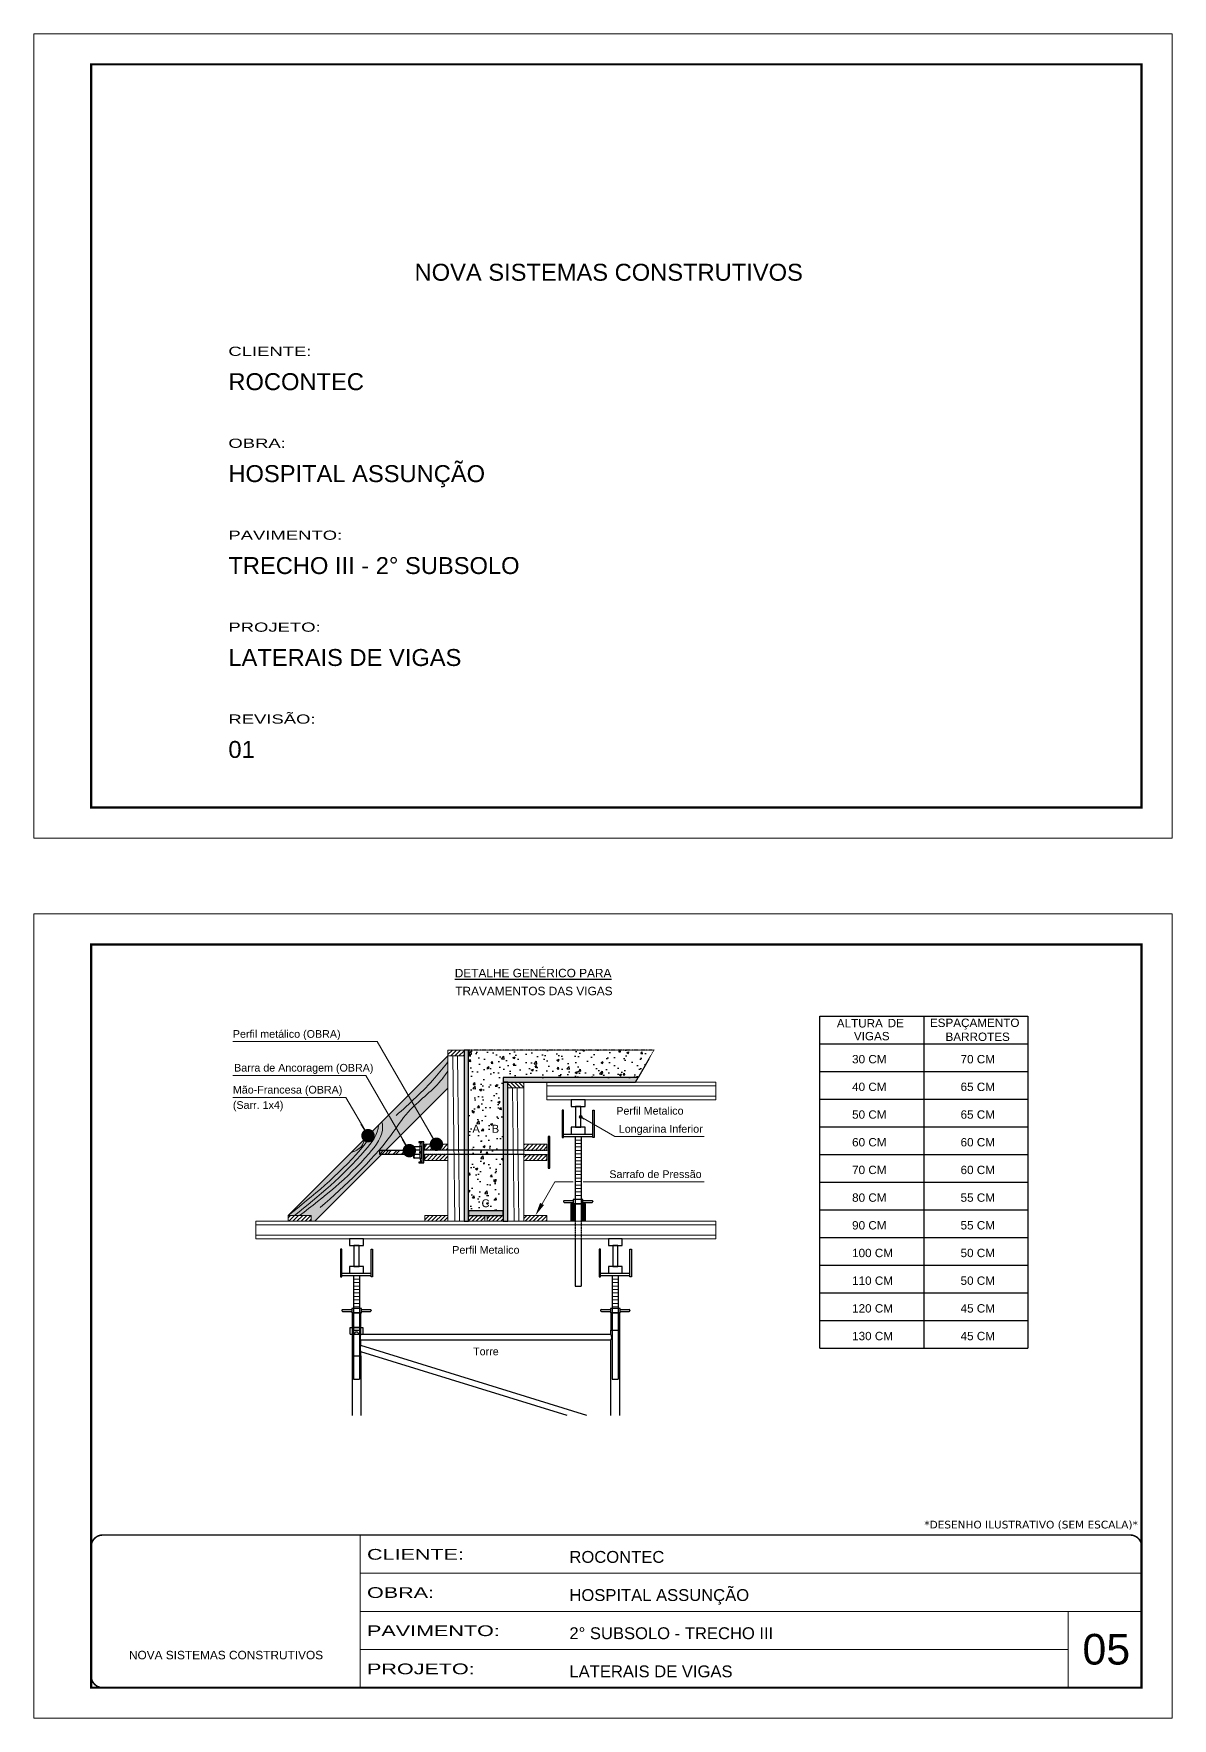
# Model space of a CAD drawing. Extents: x 137137 to 143418, y 10464 to 34486.
# Drawn here: x 137137 to 138622, y 32287 to 34486 of the extents above; entities that cross this region are included whole.
import ezdxf
from ezdxf.enums import TextEntityAlignment as Align

# ---------------------------------------------------------------- set-up
doc = ezdxf.new("R2010")
doc.units = 0
for name, pattern in [('CONTINUO', [0]), ('DASHED', [0.75, 0.5, -0.25]), ('HIDDEN', [0.375, 0.25, -0.125])]:
    doc.linetypes.add(name, pattern=pattern)
for name, color, linetype in [('BARRA DE ANCORAGEM', 251, 'Continuous'), ('COTA', 241, 'Continuous'), ('GARFOS', 7, 'Continuous')]:
    doc.layers.add(name, color=color, linetype=linetype)
for name, color, linetype, lineweight in [('CARIMBO', 255, 'Continuous', 9), ('Demarcação 1', 251, 'Continuous', 9), ('Escoras', 2, 'Continuous', 25), ('Folhas', 255, 'Continuous', 9), ('Forcador', 251, 'Continuous', 25), ('Hachura', 251, 'Continuous', 9), ('Madeira', 126, 'Continuous', 18), ('Perfil Metálico', 224, 'Continuous', 18), ('SARRAFO DE PRESSAO', 251, 'DASHED', 9)]:
    doc.layers.add(name, color=color, linetype=linetype, lineweight=lineweight)
doc.layers.add('Demarcação 2', color=7, linetype='Continuous', lineweight=9, true_color=0xe0e0e0)
doc.styles.add('ARIAL', font='arial.ttf')
doc.styles.get("Standard").update_dxf_attribs({"font": 'arial.ttf'})
doc.styles.add('stylellllll', font='verdana.ttf', dxfattribs={"height": 2})
doc.styles.add('Tecnologia', font='')
doc.styles.get('Tecnologia').set_extended_font_data('Forgotten Futurist')
doc.dimstyles.new('3x', dxfattribs={"dimtxt": 10, "dimasz": 5, "dimexe": 7, "dimexo": 5, "dimgap": 4, "dimtad": 1, "dimdec": 4, "dimlfac": 0.333333, "dimdsep": 46, "dimtxsty": 'Standard', "dimblk": 'DOT', "dimcen": 0.09, "dimclrd": 1, "dimclre": 1, "dimclrt": 2, "dimadec": 0, "dimazin": 2, "dimtfac": 1, "dimtdec": 4, "dimtmove": 0, "dimatfit": 3, "dimldrblk": 'DOT', "dimfxl": 1, "dimtolj": 1, "dimtzin": 0, "dimlwd": 9, "dimlwe": 9, "dimarcsym": 0})
pattern_1 = [(45, (132396.546, 38876.763), (-2.6516504, 2.6516504), [])]

# ---------------------------------------------------------------- blocks, each defined once
blk = doc.blocks.new('9999999999')
at = {"color": 30, "linetype": 'CONTINUO'}
for p, q in [((98564.6, 34230.2), (98564.6, 34429.4)), ((98564.6, 34379.6), (99584, 34379.6)), ((98564.6, 34329.8), (99488, 34329.8)), ((99584, 34329.8), (99488, 34329.8)), ((99488, 34329.8), (99488, 34230.2)), ((98564.6, 34280), (99488, 34280))]:
    blk.add_line(p, q, dxfattribs=at)
at = {"color": 30, "linetype": 'CONTINUO', "const_width": 2}
blk.add_lwpolyline([(99584, 34230.2), (99584, 34414.4, 0.414214), (99569, 34429.4), (98229, 34429.4, 0.414214), (98214, 34414.4), (98214, 34245.2, 0.414214), (98229, 34230.2), (99584, 34230.2)], format="xyb", dxfattribs=at)
at = {"layer": 'Folhas'}
blk.add_lwpolyline([(98139, 34190.2), (99624, 34190.2), (99624, 35240.2), (98139, 35240.2)], close=True, dxfattribs=at)
at = {"layer": 'Folhas', "color": 30, "const_width": 3}
blk.add_lwpolyline([(98214, 34230.2), (99584, 34230.2), (99584, 35200.2), (98214, 35200.2)], close=True, dxfattribs=at)
at = {"color": 7, "linetype": 'Continuous', "ltscale": 5, "style": 'ARIAL'}
for s, height, p in [('ROCONTEC', 15.48, (98837.7, 34393.1)), ('HOSPITAL ASSUNÇÃO', 15.483, (98837.7, 34343.3)), ('2° SUBSOLO - TRECHO III', 15.483, (98837.7, 34293.5)), ('NOVA SISTEMAS CONSTRUTIVOS', 11.059, (98263.2, 34267.2)), ('LATERAIS DE VIGAS', 15.483, (98837.7, 34243.7))]:
    blk.add_text(s, height=height, dxfattribs=at).set_placement(p)
at = {"layer": 'Folhas', "color": 7, "style": 'Tecnologia', "width": 1.5}
for s, p in [('CLIENTE:', (98573.7, 34397.2)), ('OBRA:', (98573.7, 34347.3)), ('PAVIMENTO:', (98573.7, 34297.5)), ('PROJETO:', (98573.7, 34247.7))]:
    blk.add_text(s, height=14, dxfattribs=at).set_placement(p)
blk = doc.blocks.new('HT20CT')
at = {"layer": 'Forcador'}
for points in [[(-4, 16), (-4, 20), (4, 20), (4, 16)], [(-1.5, 4), (-1.5, 16), (1.5, 16), (1.5, 4)], [(-4, 0), (-4, 4), (4, 4), (4, 0)]]:
    blk.add_lwpolyline(points, close=True, dxfattribs=at)
blk = doc.blocks.new('_Dot')
at = {"color": 0, "linetype": 'ByBlock', "lineweight": -2}
blk.add_line((-0.5, 0), (-1, 0), dxfattribs=at)
at = {"color": 0, "linetype": 'ByBlock', "const_width": 0.5}
blk.add_lwpolyline([(-0.25, 0, 1), (0.25, 0, 1)], format="xyb", close=True, dxfattribs=at)

msp = doc.modelspace()

# ---------------------------------------------------------------- hatches: boundary and pattern name
at = {"layer": 'COTA', "linetype": 'DASHED', "ltscale": 0.3}
h = msp.add_hatch(dxfattribs=at)
h.set_pattern_fill('AR-CONC', color=256, scale=4, style=0)
h.set_pattern_definition([(50, (89037.552, 25206.422), (28.690407, -2.510085), [3, -33]), (355, (89037.552, 25206.422), (-5.550053, 30.087685), [2.4, -26.4]), (100.4514, (89039.943, 25206.212), (23.140375, 27.577582), [2.549608, -28.045684]), (46.1842, (89037.552, 25214.42), (42.689642, -6.62076), [4.5, -49.5]), (96.6356, (89041.11, 25213.87), (37.386508, 38.964715), [3.82441, -42.06852]), (351.1842, (89037.55, 25214.42), (37.386478, 38.964744), [3.6, -39.6]), (21, (89041.552, 25212.422), (23.876282, -16.104756), [3, -33]), (326, (89041.552, 25212.422), (9.732613, 29.006002), [2.4, -26.4]), (71.4514, (89043.542, 25211.08), (33.608905, 12.90122), [2.549608, -28.045684]), (37.5, (89037.552, 25206.422), (0.4863942, 13.3157542), [0, -26.08, 0, -26.8, 0, -26.5]), (7.5, (89037.552, 25206.422), (10.5227815, 15.7764685), [0, -15.28, 0, -25.48, 0, -10.1]), (327.5, (89028.632, 25206.422), (21.3528974, -0.9021949), [0, -10, 0, -31.2, 0, -41.4]), (317.5, (89024.632, 25206.422), (23.327447, 4.004199), [0, -13, 0, -20.72, 0, -29.4])])
h.paths.add_polyline_path([(137704.57, 33159.35), (137704.57, 32949.35), (137749.57, 32949.35), (137749.57, 33123.35), (137925.56, 33123.35), (137946.35, 33159.35)])
h.paths.add_polyline_path([(137732.15, 33048.82), (137746.99, 33048.82), (137746.99, 33064.37), (137732.15, 33064.37)], flags=24)
h.paths.add_polyline_path([(137706.83, 33048.82), (137721.72, 33048.82), (137721.72, 33064.37), (137706.83, 33064.37)], flags=24)
h.paths.add_polyline_path([(137718.7, 32951.31), (137734.52, 32951.31), (137734.52, 32967.39), (137718.7, 32967.39)], flags=24)
at = {"layer": 'Demarcação 1'}
for points in [[(137704.57, 33159.35), (137698.57, 33159.35), (137698.57, 32935.85), (137704.57, 32935.85)], [(137925.56, 33123.35), (137749.57, 33123.35), (137749.57, 33117.35), (137922.1, 33117.35)], [(137755.57, 33117.35), (137749.57, 33117.35), (137749.57, 32935.85), (137755.57, 32935.85)], [(137749.57, 32949.35), (137704.57, 32949.35), (137704.57, 32943.35), (137749.57, 32943.35)]]:
    msp.add_hatch(color=256, dxfattribs=at).paths.add_polyline_path(points)
at = {"layer": 'Demarcação 2'}
msp.add_hatch(color=256, dxfattribs=at).paths.add_polyline_path([(137677.57, 33109.42), (137677.57, 33151.85), (137469.08, 32943.37), (137499.15, 32943.37), (137499.15, 32935.85), (137503.99, 32935.85), (137591.78, 33023.64), (137588.11, 33023.64), (137588.11, 33028.06), (137596.2, 33028.06)])
at = {"layer": 'Hachura'}
h = msp.add_hatch(dxfattribs=at)
h.set_pattern_fill('ANSI31', color=256, scale=30, style=0)
h.set_pattern_definition(pattern_1)
h.paths.add_polyline_path([(137677.57, 33159.35), (137698.57, 33159.35), (137698.57, 33151.85), (137677.57, 33151.85)])
h = msp.add_hatch(dxfattribs=at)
h.set_pattern_fill('ANSI31', color=256, scale=30, style=0)
h.set_pattern_definition([(135, (145238.4572, 37432.458), (2.6516504, 2.6516504), [])])
h.paths.add_polyline_path([(137755.57, 33117.35), (137776.57, 33117.35), (137776.57, 33109.85), (137755.57, 33109.85)])
h = msp.add_hatch(dxfattribs=at)
h.set_pattern_fill('ANSI32', color=256, scale=20, angle=90, style=0)
h.set_pattern_definition([(45, (146244.639, 24051.519), (5.303301, -5.303301), []), (45, (146244.639, 24055.0544), (5.303301, -5.303301), [])])
h.paths.add_polyline_path([(137588.11, 33023.64), (137588.11, 33028.06), (137633.11, 33028.06), (137633.11, 33023.64)])
h = msp.add_hatch(dxfattribs=at)
h.set_pattern_fill('ANSI31', color=256, scale=30, style=0)
h.set_pattern_definition(pattern_1)
h.paths.add_polyline_path([(137677.57, 33028.86), (137677.57, 33036.37), (137647.5, 33036.37), (137647.5, 33028.86)])
h = msp.add_hatch(dxfattribs=at)
h.set_pattern_fill('ANSI31', color=256, scale=30, style=0)
h.set_pattern_definition(pattern_1)
h.paths.add_polyline_path([(137647.5, 33015.32), (137677.57, 33015.32), (137677.57, 33022.84), (137647.5, 33022.84)])
h = msp.add_hatch(dxfattribs=at)
h.set_pattern_fill('ANSI31', color=256, scale=30, style=0)
h.set_pattern_definition(pattern_1)
h.paths.add_polyline_path([(137806.64, 33028.86), (137806.64, 33036.37), (137776.57, 33036.37), (137776.57, 33028.86)])
h = msp.add_hatch(dxfattribs=at)
h.set_pattern_fill('ANSI31', color=256, scale=30, style=0)
h.set_pattern_definition(pattern_1)
h.paths.add_polyline_path([(137776.57, 33015.32), (137806.64, 33015.32), (137806.64, 33022.84), (137776.57, 33022.84)])
h = msp.add_hatch(dxfattribs=at)
h.set_pattern_fill('ANSI31', color=256, scale=30, style=0)
h.set_pattern_definition([(45, (132218.1307, 38783.7562), (-2.6516504, 2.6516504), [])])
h.paths.add_polyline_path([(137499.15, 32935.85), (137499.15, 32943.37), (137469.08, 32943.37), (137469.08, 32935.85)])
h = msp.add_hatch(dxfattribs=at)
h.set_pattern_fill('ANSI31', color=256, scale=30, style=0)
h.set_pattern_definition(pattern_1)
h.paths.add_polyline_path([(137647.57, 32935.85), (137677.57, 32935.85), (137677.57, 32943.35), (137647.57, 32943.35)])
h = msp.add_hatch(dxfattribs=at)
h.set_pattern_fill('ANSI31', color=256, scale=30, style=0)
h.set_pattern_definition(pattern_1)
h.paths.add_polyline_path([(137704.57, 32943.35), (137725.57, 32943.35), (137725.57, 32935.85), (137704.57, 32935.85)])
h = msp.add_hatch(dxfattribs=at)
h.set_pattern_fill('ANSI31', color=256, scale=30, style=0)
h.set_pattern_definition(pattern_1)
h.paths.add_polyline_path([(137749.57, 32935.85), (137749.57, 32943.35), (137728.57, 32943.35), (137728.57, 32935.85)])
h = msp.add_hatch(dxfattribs=at)
h.set_pattern_fill('ANSI31', color=256, scale=30, style=0)
h.set_pattern_definition(pattern_1)
h.paths.add_polyline_path([(137806.57, 32943.35), (137776.57, 32943.35), (137776.57, 32935.85), (137806.57, 32935.85)])
at = {"layer": 'Perfil Metálico'}
for points in [[(137837.93, 32935.85), (137842.43, 32935.85), (137842.43, 32958.65), (137837.93, 32958.65)], [(137852.3, 32935.85), (137856.8, 32935.85), (137856.8, 32958.65), (137852.3, 32958.65)]]:
    msp.add_hatch(color=256, dxfattribs=at).paths.add_polyline_path(points)

# ---------------------------------------------------------------- linework, layer by layer
for points in [[(137704.57, 33159.35), (137698.57, 33159.35), (137698.57, 32935.85), (137704.57, 32935.85)], [(137925.56, 33123.35), (137749.57, 33123.35), (137749.57, 33117.35), (137922.1, 33117.35)], [(137755.57, 33117.35), (137749.57, 33117.35), (137749.57, 32935.85), (137755.57, 32935.85)], [(137749.57, 32949.35), (137704.57, 32949.35), (137704.57, 32943.35), (137749.57, 32943.35)]]:
    msp.add_lwpolyline(points, close=True)
at = {"layer": 'BARRA DE ANCORAGEM'}
for p, q in [((137641, 33033.36), (137642.16, 33038.66)), ((137643.32, 33039.55), (137643.32, 33012.15)), ((137776.56, 33028.51), (137677.57, 33028.51)), ((137776.56, 33023.18), (137677.57, 33023.18)), ((137641, 33018.34), (137642.16, 33013.03))]:
    msp.add_line(p, q, dxfattribs=at)
at = {"layer": 'BARRA DE ANCORAGEM', "linetype": 'HIDDEN'}
for p, q in [((137677.57, 33028.51), (137646, 33028.51)), ((137677.57, 33023.18), (137646, 33023.18)), ((137776.56, 33028.51), (137808.14, 33028.51)), ((137776.56, 33023.18), (137808.14, 33023.18))]:
    msp.add_line(p, q, dxfattribs=at)
at = {"layer": 'BARRA DE ANCORAGEM', "flags": 128}
for points in [[(137810.54, 33005.05), (137810.54, 33046.65), (137808.14, 33046.65), (137808.14, 33005.05)], [(137633.11, 33028.06), (137588.11, 33028.06), (137588.11, 33023.64), (137633.11, 33023.64)], [(137643.32, 33039.55), (137639.77, 33039.55), (137639.77, 33038.66), (137643.32, 33038.66)], [(137643.32, 33033.36), (137641, 33033.36), (137641, 33018.34), (137643.32, 33018.34)], [(137646, 33012.15), (137646, 33039.55), (137643.32, 33039.55), (137643.32, 33012.15)], [(137643.32, 33013.03), (137639.77, 33013.03), (137639.77, 33012.15), (137643.32, 33012.15)]]:
    msp.add_lwpolyline(points, close=True, dxfattribs=at)
for points in [[(137641, 33018.34), (137633.11, 33018.34), (137633.11, 33033.36), (137641, 33033.36)], [(137641, 33025.41), (137643.32, 33025.41), (137643.32, 33026.29), (137641, 33026.29), (137641, 33025.41), (137641, 33026.29)]]:
    msp.add_lwpolyline(points, dxfattribs=at)
for points in [[(137641, 33028.5), (137634.88, 33028.5, -0.729796), (137634.88, 33033.36, -0.729796)], [(137641, 33023.2), (137634.88, 33023.2, -0.6666667), (137634.88, 33028.5, -0.6666667)]]:
    msp.add_lwpolyline(points, format="xyb", dxfattribs=at)
at = {"layer": 'BARRA DE ANCORAGEM'}
msp.add_arc((137635.66, 33020.77), 2.55, 107.75636, 252.24364, dxfattribs=at)
at = {"layer": 'COTA', "linetype": 'DASHED', "ltscale": 0.3}
for q in [(137704.57, 33159.35), (137925.56, 33123.35)]:
    msp.add_line((137946.35, 33159.35), q, dxfattribs=at)
at = {"layer": 'Escoras'}
for p, q in [((137852.99, 32958.65), (137841.74, 32958.65)), ((137552.69, 32816.3), (137552.69, 32682.2)), ((137563.94, 32816.3), (137552.69, 32816.3)), ((137563.94, 32793.8), (137563.94, 32816.3)), ((137901.44, 32816.3), (137890.19, 32816.3)), ((137890.19, 32816.3), (137890.19, 32793.8)), ((137901.44, 32816.3), (137901.44, 32682.2)), ((137549.88, 32797.17), (137566.76, 32797.17)), ((137549.88, 32788.4), (137549.88, 32797.17)), ((137549.88, 32788.4), (137555.39, 32788.4)), ((137552.69, 32793.8), (137563.94, 32793.8)), ((137562.26, 32797.15), (137554.38, 32797.15)), ((137562.26, 32788.12), (137554.38, 32788.12)), ((137561.24, 32788.4), (137566.76, 32788.4)), ((137563.94, 32788.17), (137563.94, 32793.8)), ((137890.19, 32788.17), (137563.94, 32788.17)), ((137566.76, 32797.17), (137566.76, 32788.4)), ((137890.19, 32793.8), (137901.44, 32793.8)), ((137890.19, 32788.17), (137890.19, 32793.8)), ((137552.69, 32760.05), (137563.94, 32760.05)), ((137890.19, 32780.52), (137563.94, 32780.52)), ((137563.94, 32774.17), (137563.94, 32780.52)), ((137858.71, 32682.2), (137563.94, 32773.68)), ((137832.9, 32682.2), (137563.94, 32765.67)), ((137563.94, 32760.05), (137563.94, 32765.67)), ((137563.94, 32760.05), (137563.94, 32682.2)), ((137890.19, 32682.2), (137890.19, 32780.52))]:
    msp.add_line(p, q, dxfattribs=at)
for centre, radius, start, end in [((137558.32, 32788.4), 2.92, 0, 180), ((137571.51, 32784.35), 8.48, 153.19207, 206.80793), ((137882.62, 32784.35), 8.48, 333.19207, 26.80793), ((137573.35, 32769.92), 10.33, 155.71056, 204.28944)]:
    msp.add_arc(centre, radius, start, end, dxfattribs=at)
at = {"layer": 'Folhas'}
msp.add_lwpolyline([(137137.29, 33435.78), (138622.29, 33435.78), (138622.29, 34485.78), (137137.29, 34485.78)], close=True, dxfattribs=at)
at = {"layer": 'Folhas', "color": 30, "const_width": 3}
msp.add_lwpolyline([(137212.29, 33475.78), (138582.29, 33475.78), (138582.29, 34445.78), (137212.29, 34445.78)], close=True, dxfattribs=at)
at = {"layer": 'Forcador', "linetype": 'Continuous'}
for p, q in [((137828.24, 33049.55), (137866.49, 33049.55)), ((137828.24, 33046.4), (137866.49, 33046.4)), ((137843.43, 33046.4), (137843.43, 32935.85)), ((137851.3, 33046.4), (137851.3, 32935.85)), ((137828.24, 32962.02), (137828.24, 32961.57)), ((137829.25, 32963.04), (137841.07, 32963.04)), ((137829.25, 32960.56), (137841.07, 32960.56)), ((137853.67, 32963.04), (137865.48, 32963.04)), ((137853.67, 32960.56), (137865.48, 32960.56)), ((137866.49, 32962.02), (137866.49, 32961.57)), ((137843.43, 32913.05), (137843.43, 32851.4)), ((137851.3, 32913.05), (137851.3, 32851.4)), ((137539.19, 32868.05), (137577.44, 32868.05)), ((137539.19, 32864.9), (137577.44, 32864.9)), ((137554.38, 32864.9), (137554.38, 32729.9)), ((137562.26, 32864.9), (137562.26, 32729.9)), ((137843.43, 32851.4), (137851.3, 32851.4)), ((137876.69, 32868.05), (137914.94, 32868.05)), ((137876.69, 32864.9), (137914.94, 32864.9)), ((137891.88, 32864.9), (137891.88, 32729.9)), ((137899.76, 32864.9), (137899.76, 32729.9)), ((137539.19, 32819.67), (137539.19, 32819.22)), ((137540.21, 32820.69), (137552.02, 32820.69)), ((137540.21, 32818.21), (137552.02, 32818.21)), ((137564.62, 32820.69), (137576.43, 32820.69)), ((137564.62, 32818.21), (137576.43, 32818.21)), ((137577.44, 32819.67), (137577.44, 32819.22)), ((137876.69, 32819.67), (137876.69, 32819.22)), ((137877.71, 32820.69), (137889.52, 32820.69)), ((137877.71, 32818.21), (137889.52, 32818.21)), ((137902.12, 32820.69), (137913.93, 32820.69)), ((137902.12, 32818.21), (137913.93, 32818.21)), ((137914.94, 32819.67), (137914.94, 32819.22)), ((137554.38, 32729.9), (137562.26, 32729.9)), ((137891.88, 32729.9), (137899.76, 32729.9))]:
    msp.add_line(p, q, dxfattribs=at)
at = {"layer": 'Forcador', "linetype": 'HIDDEN'}
for p, q in [((137843.43, 32935.85), (137843.43, 32913.05)), ((137851.3, 32935.85), (137851.3, 32913.05))]:
    msp.add_line(p, q, dxfattribs=at)
at = {"layer": 'Forcador', "linetype": 'Continuous'}
for points in [[(137826.33, 33081.05), (137826.33, 33045.05), (137828.24, 33045.05), (137828.24, 33081.05)], [(137868.4, 33081.05), (137868.4, 33045.05), (137866.49, 33045.05), (137866.49, 33081.05)], [(137841.07, 32964.5), (137841.07, 32958.65), (137853.67, 32958.65), (137853.67, 32964.5)], [(137537.28, 32899.55), (137537.28, 32863.55), (137539.19, 32863.55), (137539.19, 32899.55)], [(137579.36, 32899.55), (137579.36, 32863.55), (137577.44, 32863.55), (137577.44, 32899.55)], [(137874.78, 32899.55), (137874.78, 32863.55), (137876.69, 32863.55), (137876.69, 32899.55)], [(137916.86, 32899.55), (137916.86, 32863.55), (137914.94, 32863.55), (137914.94, 32899.55)], [(137552.02, 32822.15), (137552.02, 32816.3), (137564.62, 32816.3), (137564.62, 32822.15)], [(137889.52, 32822.15), (137889.52, 32816.3), (137902.12, 32816.3), (137902.12, 32822.15)]]:
    msp.add_lwpolyline(points, close=True, dxfattribs=at)
for centre, start, end in [((137829.25, 32962.02), 90, 180), ((137829.25, 32961.57), 180, 270), ((137865.48, 32962.02), 0, 90), ((137865.48, 32961.57), 270, 0), ((137540.21, 32819.67), 90, 180), ((137540.21, 32819.22), 180, 270), ((137576.43, 32819.67), 0, 90), ((137576.43, 32819.22), 270, 0), ((137877.71, 32819.67), 90, 180), ((137877.71, 32819.22), 180, 270), ((137913.93, 32819.67), 0, 90), ((137913.93, 32819.22), 270, 0)]:
    msp.add_arc(centre, 1.01, start, end, dxfattribs=at)
at = {"layer": 'GARFOS', "color": 2, "ltscale": 1.5}
for p, q in [((138162.49, 32770.1), (138162.49, 33203.74)), ((138162.49, 33203.74), (138434.03, 33203.74)), ((138298.26, 33203.74), (138298.26, 32770.1)), ((138434.03, 33203.74), (138434.03, 32770.1)), ((138162.49, 33167.6), (138434.03, 33167.6)), ((138162.49, 33167.6), (138434.03, 33167.6)), ((138162.49, 33131.46), (138434.03, 33131.46)), ((138162.49, 33095.33), (138434.03, 33095.33)), ((138162.49, 33059.19), (138434.03, 33059.19)), ((138162.49, 33023.05), (138434.03, 33023.05)), ((138162.49, 32986.92), (138434.03, 32986.92)), ((138162.49, 32950.78), (138434.03, 32950.78)), ((138162.49, 32914.65), (138434.03, 32914.65)), ((138162.49, 32878.51), (138434.03, 32878.51)), ((138162.49, 32842.37), (138434.03, 32842.37)), ((138162.49, 32806.24), (138434.03, 32806.24)), ((138162.49, 32770.1), (138434.03, 32770.1))]:
    msp.add_line(p, q, dxfattribs=at)
at = {"layer": 'Hachura'}
for p, q in [((137686.59, 32935.85), (137683.89, 33151.85)), ((137692.59, 32935.85), (137689.89, 33151.85)), ((137764.07, 32935.85), (137761.89, 33109.85)), ((137770.07, 32935.85), (137767.89, 33109.85)), ((137851.3, 33041.88), (137843.43, 33041.88)), ((137851.3, 33037.37), (137843.43, 33037.37)), ((137851.3, 33032.85), (137843.43, 33032.85)), ((137851.3, 33028.33), (137843.43, 33028.33)), ((137851.3, 33023.82), (137843.43, 33023.82)), ((137851.3, 33019.3), (137843.43, 33019.3)), ((137851.3, 33014.78), (137843.43, 33014.78)), ((137851.3, 33010.27), (137843.43, 33010.27)), ((137851.3, 33005.75), (137843.43, 33005.75)), ((137851.3, 33001.23), (137843.43, 33001.23)), ((137851.3, 32996.72), (137843.43, 32996.72)), ((137851.3, 32992.2), (137843.43, 32992.2)), ((137851.3, 32987.68), (137843.43, 32987.68)), ((137851.3, 32983.17), (137843.43, 32983.17)), ((137851.3, 32978.65), (137843.43, 32978.65)), ((137851.3, 32974.13), (137843.43, 32974.13)), ((137851.3, 32969.62), (137843.43, 32969.62)), ((137562.26, 32860.38), (137554.38, 32860.38)), ((137562.26, 32855.87), (137554.38, 32855.87)), ((137562.26, 32851.35), (137554.38, 32851.35)), ((137562.26, 32846.83), (137554.38, 32846.83)), ((137899.76, 32860.38), (137891.88, 32860.38)), ((137899.76, 32855.87), (137891.88, 32855.87)), ((137899.76, 32851.35), (137891.88, 32851.35)), ((137899.76, 32846.83), (137891.88, 32846.83)), ((137562.26, 32842.32), (137554.38, 32842.32)), ((137562.26, 32837.8), (137554.38, 32837.8)), ((137562.26, 32833.28), (137554.38, 32833.28)), ((137562.26, 32828.77), (137554.38, 32828.77)), ((137899.76, 32842.32), (137891.88, 32842.32)), ((137899.76, 32837.8), (137891.88, 32837.8)), ((137899.76, 32833.28), (137891.88, 32833.28)), ((137899.76, 32828.77), (137891.88, 32828.77)), ((137562.26, 32824.25), (137554.38, 32824.25)), ((137899.76, 32824.25), (137891.88, 32824.25))]:
    msp.add_line(p, q, dxfattribs=at)
at = {"layer": 'Hachura', "color": 1}
for p, q in [((137800.32, 32958.5), (137816.98, 32987.36)), ((137816.98, 32987.36), (137840.93, 32987.36)), ((137853.8, 32987.36), (138011.91, 32987.36))]:
    msp.add_line(p, q, dxfattribs=at)
at = {"layer": 'Hachura'}
for points in [[(137677.57, 33144.05), (137660.52, 33123.09), (137609.94, 33073.83)], [(137511.05, 32953.86), (137602.94, 33047.98), (137625.89, 33078.47), (137668.26, 33119.51), (137677.57, 33131.97)], [(137484.12, 32943.37), (137574.62, 33024.27), (137592.27, 33059.1), (137591.53, 33065.81)], [(137550.83, 33025.11), (137567.17, 33037.76), (137567.94, 33042.22)]]:
    msp.add_spline(points, degree=3, dxfattribs=at)
for points, knots in [([(137469.08, 32943.37), (137501.32, 32969.1), (137540.54, 33000.41), (137576.23, 33044.99), (137579.25, 33053.53)], [0, 0, 0, 0, 127.741989, 155.4442459, 155.4442459, 155.4442459, 155.4442459]), ([(137477.43, 32943.37), (137508.78, 32968.84), (137549.44, 33001.88), (137586.52, 33049.26), (137587.01, 33061.29)], [0, 0, 0, 0, 125.1825812, 162.3251979, 162.3251979, 162.3251979, 162.3251979])]:
    msp.add_open_spline(points, degree=3, knots=knots, dxfattribs=at)
at = {"layer": 'Hachura', "color": 1}
msp.add_solid([(137802.84, 32957.05), (137791.57, 32943.35), (137797.79, 32959.96)], dxfattribs=at)
at = {"layer": 'Madeira'}
for p, q in [((137677.57, 33151.85), (137469.08, 32943.37)), ((137677.57, 33151.85), (137677.57, 32943.35)), ((137677.57, 33109.42), (137503.99, 32935.85)), ((137776.57, 32943.35), (137776.57, 33109.85))]:
    msp.add_line(p, q, dxfattribs=at)
for points in [[(137677.57, 33151.85), (137698.57, 33151.85), (137698.57, 33159.35), (137677.57, 33159.35)], [(137776.57, 33109.85), (137755.57, 33109.85), (137755.57, 33117.35), (137776.57, 33117.35)], [(137647.5, 33036.37), (137677.57, 33036.37), (137677.57, 33028.86), (137647.5, 33028.86)], [(137647.5, 33015.32), (137677.57, 33015.32), (137677.57, 33022.84), (137647.5, 33022.84)], [(137776.57, 33036.37), (137806.64, 33036.37), (137806.64, 33028.86), (137776.57, 33028.86)], [(137776.57, 33015.32), (137806.64, 33015.32), (137806.64, 33022.84), (137776.57, 33022.84)], [(137469.08, 32943.37), (137499.15, 32943.37), (137499.15, 32935.85), (137469.08, 32935.85)], [(137647.57, 32935.85), (137677.57, 32935.85), (137677.57, 32943.35), (137647.57, 32943.35)], [(137725.57, 32935.85), (137704.57, 32935.85), (137704.57, 32943.35), (137725.57, 32943.35)], [(137728.57, 32935.85), (137749.57, 32935.85), (137749.57, 32943.35), (137728.57, 32943.35)], [(137806.57, 32935.85), (137776.57, 32935.85), (137776.57, 32943.35), (137806.57, 32943.35)]]:
    msp.add_lwpolyline(points, close=True, dxfattribs=at)
at = {"layer": 'Perfil Metálico'}
for p, q in [((137806.57, 33112.85), (138027.07, 33112.85)), ((137806.57, 33099.05), (138027.07, 33099.05)), ((137427.07, 32931.35), (138027.07, 32931.35)), ((137427.07, 32917.55), (138027.07, 32917.55))]:
    msp.add_line(p, q, dxfattribs=at)
for points in [[(137806.57, 33094.55), (138027.07, 33094.55), (138027.07, 33117.35), (137806.57, 33117.35)], [(137842.43, 32935.85), (137837.93, 32935.85), (137837.93, 32958.65), (137842.43, 32958.65)], [(137852.3, 32935.85), (137856.8, 32935.85), (137856.8, 32958.65), (137852.3, 32958.65)], [(137427.07, 32913.05), (138027.07, 32913.05), (138027.07, 32935.85), (137427.07, 32935.85)]]:
    msp.add_lwpolyline(points, close=True, dxfattribs=at)

# ---------------------------------------------------------------- block references
at = {"layer": 'Forcador', "linetype": 'Continuous', "xscale": -2.25, "yscale": 2.25, "zscale": 2.25}
for p in [(137847.37, 33049.55), (137895.82, 32868.05)]:
    msp.add_blockref('HT20CT', p, dxfattribs=at)
at = {"layer": 'Forcador', "xscale": -2.25, "yscale": 2.25, "zscale": 2.25}
msp.add_blockref('HT20CT', (137558.32, 32868.05), dxfattribs=at)
at = {"layer": 'SARRAFO DE PRESSAO', "color": 6, "linetype": 'ByBlock'}
msp.add_blockref('9999999999', (38998.31, -1903), dxfattribs=at)

# ---------------------------------------------------------------- texts
at = {"color": 0, "linetype": 'Continuous', "ltscale": 5, "style": 'ARIAL'}
for s, height, p in [('NOVA SISTEMAS CONSTRUTIVOS', 22.1184, (137634.03, 34163.35)), ('ROCONTEC', 22.118, (137391.19, 34020.58)), ('HOSPITAL ASSUNÇÃO', 22.1184, (137391.19, 33900.58)), ('TRECHO III - 2° SUBSOLO', 22.1184, (137391.19, 33780.58)), ('LATERAIS DE VIGAS', 22.1184, (137391.19, 33660.58)), ('01', 22.118, (137391.19, 33540.58))]:
    msp.add_text(s, height=height, dxfattribs=at).set_placement(p)
for s, p in [('%%UDETALHE GENÉRICO PARA', (137788.61, 33254.25)), ('TRAVAMENTOS DAS VIGAS', (137789.69, 33230.86))]:
    msp.add_text(s, height=11.0592, dxfattribs=at).set_placement(p, align=Align.CENTER)
at = {"layer": 'CARIMBO', "style": 'ARIAL'}
for s, height, p in [('Perfil metálico (OBRA)', 10, (137397.03, 33175.36)), ('Barra de Ancoragem (OBRA)', 10, (137398.71, 33131.24)), ('Mão-Francesa (OBRA)', 10, (137397.03, 33102.58)), ('Longarina Inferior', 10, (137900.36, 33051.47)), ('Sarrafo de Pressão', 10, (137888.08, 32992.36)), ('05', 40, (138505.15, 32357.34))]:
    msp.add_text(s, height=height, dxfattribs=at).set_placement(p)
msp.add_text('(Sarr. 1x4)', height=10, dxfattribs=at).set_placement((137397.03, 33092.58), align=Align.TOP_LEFT)
for s, p in [('Perfil Metalico', (137941.01, 33080.05)), ('Perfil Metalico', (137727.07, 32898.55)), ('Torre', (137727.07, 32766.03))]:
    msp.add_text(s, height=10, dxfattribs=at).set_placement(p, align=Align.MIDDLE_CENTER)
at = {"layer": 'CARIMBO', "color": 0, "linetype": 'Continuous', "style": 'ARIAL'}
for s, p in [('A', (137714.28, 33056.6)), ('B', (137739.57, 33056.6)), ('C', (137726.61, 32959.35))]:
    msp.add_text(s, height=10.37, dxfattribs=at).set_placement(p, align=Align.MIDDLE_CENTER)
at = {"layer": 'CARIMBO', "style": 'stylellllll'}
msp.add_text('*DESENHO ILUSTRATIVO (SEM ESCALA)*', height=10, dxfattribs=at).set_placement((138577.29, 32535.02), align=Align.RIGHT)
at = {"layer": 'Folhas', "color": 30, "style": 'Tecnologia', "width": 1.5}
for s, p in [('CLIENTE:', (137391.19, 34065.28)), ('OBRA:', (137391.19, 33945.28)), ('PAVIMENTO:', (137391.19, 33825.28)), ('PROJETO:', (137391.19, 33705.28)), ('REVISÃO:', (137391.19, 33585.28))]:
    msp.add_text(s, height=12, dxfattribs=at).set_placement(p)
at = {"layer": 'GARFOS', "color": 2, "ltscale": 1.5}
for s, height, p in [('ALTURA   ', 10.91, (138184.69, 33188.77)), ('DE', 10.91, (138251.08, 33189.15)), ('ESPAÇAMENTO', 10.9102, (138306.13, 33189.46)), ('VIGAS', 10.91, (138207.04, 33172.07)), ('BARROTES', 10.91, (138326.54, 33171.23)), ('30 CM', 10.91, (138204.68, 33142)), ('70 CM', 10.91, (138346.16, 33142)), ('40 CM', 10.91, (138204.68, 33105.86)), ('65 CM', 10.91, (138346.16, 33105.86)), ('50 CM', 10.91, (138204.68, 33069.73)), ('65 CM', 10.91, (138346.16, 33069.73)), ('60 CM', 10.91, (138204.68, 33033.59)), ('60 CM', 10.91, (138346.16, 33033.59)), ('70 CM', 10.91, (138204.68, 32997.46)), ('60 CM', 10.91, (138346.16, 32997.46)), ('80 CM', 10.91, (138204.68, 32961.32)), ('55 CM', 10.91, (138346.16, 32961.32)), ('90 CM', 10.91, (138204.68, 32925.18)), ('55 CM', 10.91, (138346.16, 32925.18)), ('100 CM', 10.91, (138204.68, 32889.05)), ('50 CM', 10.91, (138346.16, 32889.05)), ('110 CM', 10.91, (138204.68, 32852.91)), ('50 CM', 10.91, (138346.16, 32852.91)), ('120 CM', 10.91, (138204.68, 32816.77)), ('45 CM', 10.91, (138346.16, 32816.77)), ('130 CM', 10.91, (138204.68, 32780.64)), ('45 CM', 10.91, (138346.16, 32780.64))]:
    msp.add_text(s, height=height, dxfattribs=at).set_placement(p)

# ---------------------------------------------------------------- leaders
msp.add_leader([(137850.74, 33072.05), (137895.05, 33046.47), (138011.91, 33046.47)], dimstyle='3x', override={"dimgap": 4, "dimtad": 0})
at = {"layer": 'Hachura'}
for points, override in [([(137662.53, 33036.37), (137585.18, 33170.36), (137397.03, 33170.36)], {"dimasz": 17.5, "dimtad": 0}), ([(137627.18, 33028.06), (137570.49, 33126.24), (137397.03, 33126.24)], {"dimasz": 17.5, "dimtad": 0}), ([(137573.33, 33047.61), (137544.48, 33097.58), (137397.03, 33097.58)], {"dimasz": 17.5, "dimgap": 4, "dimtad": 0})]:
    msp.add_leader(points, dimstyle='3x', override=override, dxfattribs=at)

doc.saveas('drawing.dxf')
